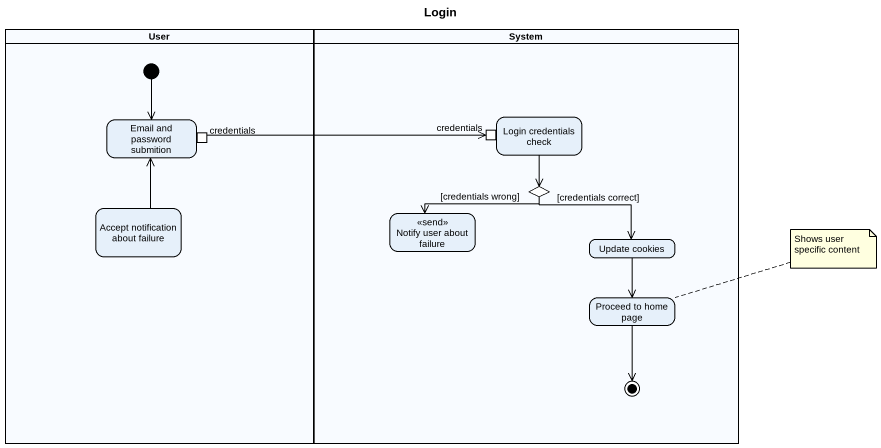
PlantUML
@startuml
title Login
hide empty description
state User <<partition>> {
  state "Email and password submition" as Email_and_password_submition {
    state "credentials" as credentials_2 <<outputPin>>
  }
  state "Accept notification about failure" as Accept_notification_about
  [*] --> Email_and_password_submition
}
state System <<partition>> {
  state "Login credentials check" as Login_credentials_check {
    state credentials <<inputPin>>
  }
  state choice1 <<choice>>
  state "Notify user about failure" as Notify_user_about_failure <<send>>
  state "Update cookies" as Update_cookies
  state "Proceed to home page" as Proceed_to_home_page
  Proceed_to_home_page --> [*]
}
Login_credentials_check --> choice1
credentials_2 -right-> credentials
Accept_notification_about -up-> Email_and_password_submition
choice1 -left-> Notify_user_about_failure : [credentials wrong]
choice1 --> Update_cookies : [credentials correct]
Update_cookies --> Proceed_to_home_page
note right of Proceed_to_home_page : Shows user specific content
@enduml
